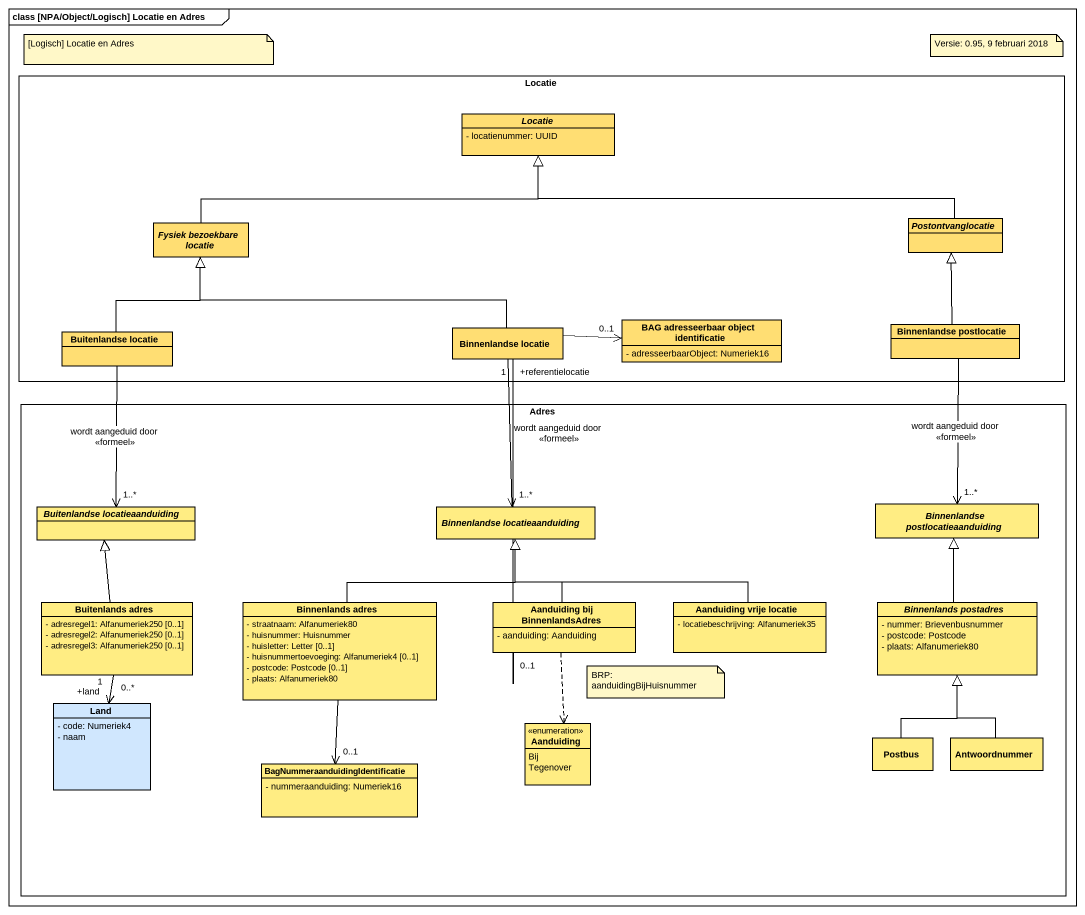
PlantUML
@startuml
mainframe class [NPA/Object/Logisch] Locatie en Adres
hide circle
hide empty members
skinparam classAttributeIconSize 0
rectangle Locatie {
  abstract class "Locatie" as Locatie_2 #FFDE73 {
    - locatienummer: UUID
  }
  abstract class "Fysiek bezoekbare locatie" as Fysiek_bezoekbare_locatie #FFDE73
  abstract class Postontvanglocatie #FFDE73
  class "Buitenlandse locatie" as Buitenlandse_locatie #FFDE73
  class "Binnenlandse locatie" as Binnenlandse_locatie #FFDE73
  class "BAG adresseerbaar object identificatie" as BAG_adresseerbaar_object #FFDE73 {
    - adresseerbaarObject: Numeriek16
  }
  class "Binnenlandse postlocatie" as Binnenlandse_postlocatie #FFDE73
}
rectangle Adres {
  abstract class "Buitenlandse locatieaanduiding" as Buitenlandse #FFED83
  abstract class "Binnenlandse locatieaanduiding" as Binnenlandse #FFED83
  abstract class "Binnenlandse postlocatieaanduiding" as Binnenlandse_2 #FFED83
  class "Buitenlands adres" as Buitenlands_adres #FFED83 {
    - adresregel1: Alfanumeriek250 [0..1]
    - adresregel2: Alfanumeriek250 [0..1]
    - adresregel3: Alfanumeriek250 [0..1]
  }
  class "Binnenlands adres" as Binnenlands_adres #FFED83 {
    - straatnaam: Alfanumeriek80
    - huisnummer: Huisnummer
    - huisletter: Letter [0..1]
    - huisnummertoevoeging: Alfanumeriek4 [0..1]
    - postcode: Postcode [0..1]
    - plaats: Alfanumeriek80
  }
  class "Aanduiding bij BinnenlandsAdres" as Aanduiding_bij #FFED83 {
    - aanduiding: Aanduiding
  }
  class "Aanduiding vrije locatie" as Aanduiding_vrije_locatie #FFED83 {
    - locatiebeschrijving: Alfanumeriek35
  }
  abstract class "Binnenlands postadres" as Binnenlands_postadres #FFED83 {
    - nummer: Brievenbusnummer
    - postcode: Postcode
    - plaats: Alfanumeriek80
  }
  class Land #D0E7FE {
    - code: Numeriek4
    - naam
  }
  enum Aanduiding #FFED83 {
    Bij
    Tegenover
  }
  class "BagNummeraanduidingIdentificatie" as BagNummeraanduidingIdentific #FFED83 {
    - nummeraanduiding: Numeriek16
  }
  class Postbus #FFED83
  class Antwoordnummer #FFED83
}
Fysiek_bezoekbare_locatie -right-|> Locatie_2
Postontvanglocatie -left-|> Locatie_2
Buitenlandse_locatie -up-|> Fysiek_bezoekbare_locatie
Binnenlandse_locatie -left-|> Fysiek_bezoekbare_locatie
BAG_adresseerbaar_object "0..1" <-left- Binnenlandse_locatie
Binnenlandse_postlocatie -up-|> Postontvanglocatie
Binnenlandse_postlocatie --> "1..*" Binnenlandse_2 : wordt aangeduid door\n<<formeel>>
Buitenlandse "1..*" <-up- Buitenlandse_locatie : wordt aangeduid door\n<<formeel>>
Binnenlandse "1..*" <-up- Binnenlandse_locatie : wordt aangeduid door\n<<formeel>>
Buitenlands_adres -up-|> Buitenlandse
Buitenlands_adres "0..*" --> "+land\n1" Land
Binnenlands_adres -up-|> Binnenlandse
Aanduiding_bij "0..1" -up- "+referentielocatie\n1" Binnenlandse_locatie
Aanduiding_bij -up-|> Binnenlandse
Aanduiding_bij ..> Aanduiding
Aanduiding_vrije_locatie -left-|> Binnenlandse
Binnenlands_postadres -up-|> Binnenlandse_2
BagNummeraanduidingIdentific "0..1" <-up- Binnenlands_adres
Postbus -up-|> Binnenlands_postadres
Antwoordnummer -up-|> Binnenlands_postadres
note as N1
  [Logisch] Locatie en Adres
end note
note as N2
  Versie: 0.95, 9 februari 2018
end note
note as N3
  BRP: aanduidingBijHuisnummer
end note
@enduml
